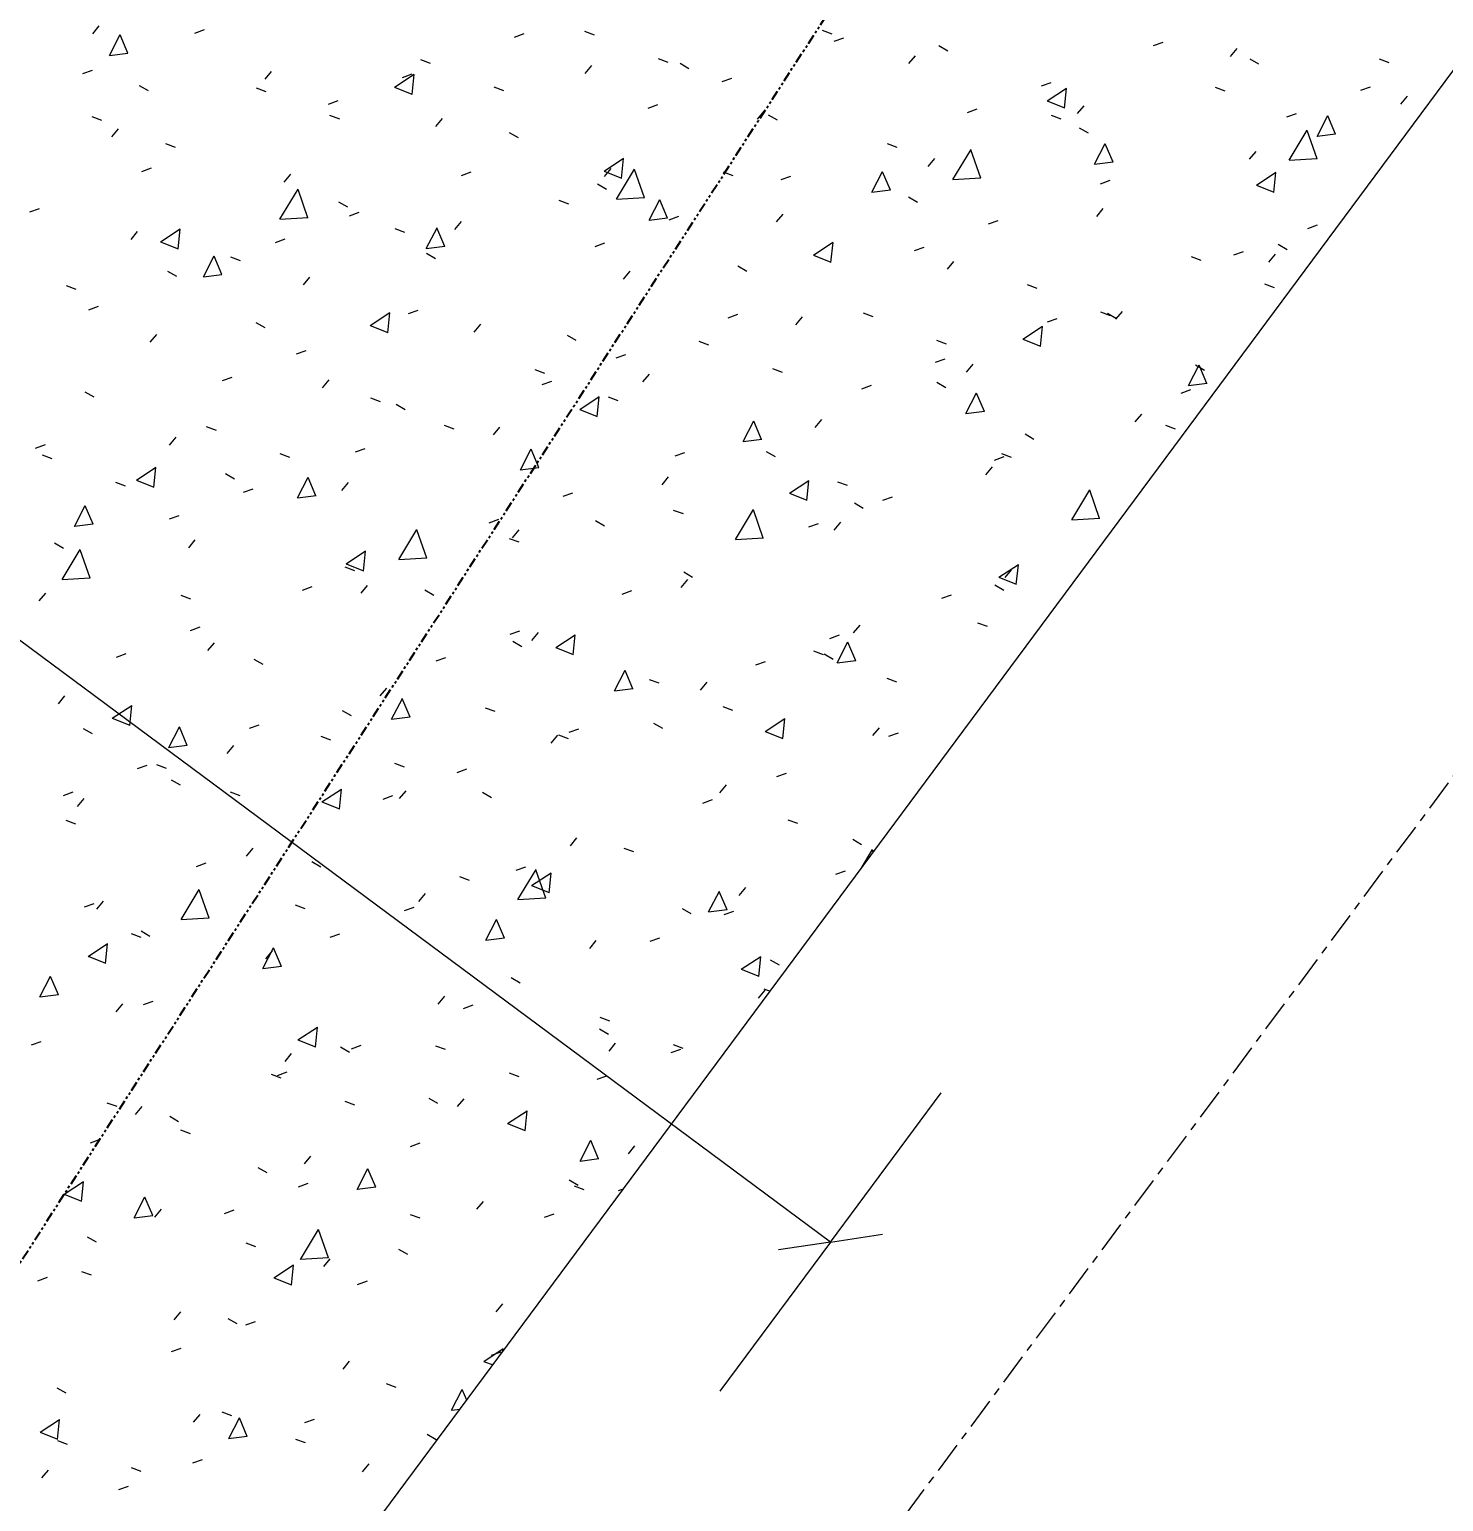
# Model space of a CAD drawing. Header units: centimetres. Extents: x -4512 to 25286, y -2765 to 13485.
# Drawn here: x 21464.4 to 21521.5, y 10900.6 to 10960.1 of the extents above; entities that cross this region are included whole.
import ezdxf

# ---------------------------------------------------------------- set-up
doc = ezdxf.new("R2010")
doc.units = ezdxf.units.CM
doc.linetypes.add('Grundgrenze', pattern=[0.9, 0.4, -0.1, 0.1, -0.1, 0.1, -0.1])
doc.linetypes.add('Rasterlinie', pattern=[2.2225, 1.27, -0.3175, 0.3175, -0.3175])
for name, color, linetype, lineweight in [('A-ANNO-DIMS', 7, 'Continuous', 5), ('A-ANNO-DIMS-50', 7, 'Continuous', 5), ('A-FLOR', 7, 'Continuous', 9), ('A-FLOR-PATT', 7, 'Continuous', 9), ('A-GENM', 7, 'Continuous', 9), ('S-GRID', 7, 'Continuous', 5)]:
    doc.layers.add(name, color=color, linetype=linetype, lineweight=lineweight)
doc.layers.add('C-PROP-LINE', color=96, linetype='Grundgrenze', lineweight=25, true_color=0x008000)
doc.styles.add('Arial Unicode MS_3', font='ARIALUNI.ttf', dxfattribs={"width": 0.8, "height": 9})
doc.dimstyles.new('M_1_100', dxfattribs={"dimscale": 30.48, "dimtxt": 9.052604, "dimasz": 0.098425, "dimexe": 0.246063, "dimexo": 0.0625, "dimgap": 0.032808, "dimtad": 1, "dimdec": 1, "dimrnd": 0.5, "dimdsep": 46, "dimtxsty": 'Arial Unicode MS_3', "dimblk1": 'OBLIQUE', "dimblk2": 'OBLIQUE', "dimsah": 1, "dimcen": 0.09, "dimazin": 0, "dimtfac": 1, "dimtdec": 4, "dimtix": 1, "dimtmove": 0, "dimatfit": 3, "dimfxl": 0.246063, "dimfxlon": 1, "dimtvp": 1, "dimtolj": 1, "dimtzin": 0, "dimlwd": 13, "dimlwe": 13, "dimarcsym": 2})

# ---------------------------------------------------------------- blocks, each defined once
blk = doc.blocks.new('FP_53-DD - FOK AF 300')
at = {"layer": 'A-FLOR-PATT', "color": 8, "lineweight": 5, "true_color": 0x787878}
for p, q in [((34790.285, 10959.954), (34790.552, 10960.273)), ((34790.96, 10959.081), (34791.394, 10959.922)), ((34791.709, 10959.166), (34791.392, 10959.912)), ((34794.414, 10959.984), (34794.805, 10960.125)), ((34807.335, 10959.823), (34807.726, 10959.964)), ((34810.167, 10960.062), (34810.559, 10959.917)), ((34819.77, 10960.104), (34820.162, 10959.959)), ((34820.251, 10959.654), (34820.641, 10959.795)), ((34790.959, 10959.083), (34791.71, 10959.178)), ((34824.486, 10959.478), (34824.848, 10959.267)), ((34833.16, 10959.477), (34833.551, 10959.617)), ((34836.275, 10959.037), (34836.541, 10959.356)), ((34803.531, 10958.915), (34803.923, 10958.769)), ((34810.196, 10958.35), (34810.462, 10958.669)), ((34813.136, 10958.96), (34813.528, 10958.815)), ((34814.027, 10958.766), (34814.388, 10958.554)), ((34823.28, 10958.749), (34823.547, 10959.067)), ((34837.054, 10958.947), (34837.415, 10958.736)), ((34842.288, 10958.938), (34842.68, 10958.792)), ((34789.886, 10958.351), (34790.278, 10958.492)), ((34797.25, 10958.118), (34797.517, 10958.437)), ((34802.486, 10957.797), (34803.273, 10958.317)), ((34802.81, 10958.193), (34803.201, 10958.334)), ((34803.192, 10957.502), (34803.274, 10958.305)), ((34815.727, 10958.027), (34816.118, 10958.167)), ((34828.639, 10957.853), (34829.029, 10957.993)), ((34792.165, 10957.868), (34792.527, 10957.657)), ((34796.893, 10957.765), (34797.285, 10957.62)), ((34802.486, 10957.797), (34803.191, 10957.514)), ((34806.5, 10957.814), (34806.892, 10957.669)), ((34828.866, 10957.241), (34829.653, 10957.76)), ((34829.571, 10956.946), (34829.653, 10957.749)), ((34835.66, 10957.802), (34836.051, 10957.656)), ((34841.545, 10957.671), (34841.935, 10957.811)), ((34843.169, 10957.115), (34843.435, 10957.433)), ((34799.818, 10957.114), (34800.209, 10957.255)), ((34812.737, 10956.95), (34813.128, 10957.091)), ((34817.157, 10956.508), (34817.423, 10956.827)), ((34825.65, 10956.779), (34826.041, 10956.919)), ((34828.866, 10957.241), (34829.571, 10956.958)), ((34830.093, 10956.729), (34830.36, 10957.047)), ((34838.557, 10956.599), (34838.948, 10956.739)), ((34790.253, 10956.614), (34790.646, 10956.469)), ((34799.863, 10956.666), (34800.255, 10956.52)), ((34804.153, 10956.207), (34804.42, 10956.526)), ((34817.587, 10956.684), (34817.948, 10956.473)), ((34829.03, 10956.663), (34829.421, 10956.517)), ((34830.158, 10956.158), (34830.519, 10955.947)), ((34839.778, 10955.81), (34840.211, 10956.65)), ((34840.525, 10955.893), (34840.209, 10956.639)), ((34791.059, 10955.796), (34791.326, 10956.116)), ((34807.124, 10955.968), (34807.486, 10955.757)), ((34838.646, 10954.851), (34839.378, 10956.063)), ((34839.775, 10954.903), (34839.375, 10956.05)), ((34839.777, 10955.812), (34840.527, 10955.905)), ((34793.224, 10955.515), (34793.617, 10955.37)), ((34822.398, 10955.522), (34822.79, 10955.376)), ((34825.056, 10954.065), (34825.789, 10955.278)), ((34826.185, 10954.118), (34825.785, 10955.265)), ((34830.78, 10954.683), (34831.213, 10955.523)), ((34831.528, 10954.767), (34831.211, 10955.513)), ((34837.05, 10954.881), (34837.316, 10955.199)), ((34792.268, 10954.392), (34792.66, 10954.533)), ((34805.191, 10954.233), (34805.582, 10954.374)), ((34810.955, 10954.404), (34811.742, 10954.924)), ((34810.955, 10954.404), (34811.66, 10954.121)), ((34810.971, 10954.193), (34811.237, 10954.512)), ((34811.459, 10953.271), (34812.192, 10954.484)), ((34811.661, 10954.11), (34811.742, 10954.912)), ((34812.589, 10953.324), (34812.189, 10954.471)), ((34815.764, 10954.378), (34816.156, 10954.233)), ((34821.779, 10953.552), (34822.213, 10954.392)), ((34822.527, 10953.636), (34822.211, 10954.382)), ((34824.056, 10954.592), (34824.322, 10954.91)), ((34830.78, 10954.685), (34831.529, 10954.779)), ((34837.328, 10953.839), (34838.115, 10954.358)), ((34838.034, 10953.544), (34838.115, 10954.346)), ((34838.646, 10954.852), (34839.778, 10954.917)), ((34798.025, 10953.961), (34798.292, 10954.28)), ((34810.685, 10953.888), (34811.047, 10953.677)), ((34818.108, 10954.066), (34818.499, 10954.207)), ((34825.055, 10954.067), (34826.188, 10954.132)), ((34831.02, 10953.892), (34831.41, 10954.032)), ((34837.328, 10953.839), (34838.033, 10953.556)), ((34797.855, 10952.467), (34798.589, 10953.681)), ((34798.986, 10952.521), (34798.586, 10953.668)), ((34800.22, 10953.168), (34800.582, 10952.957)), ((34809.129, 10953.233), (34809.521, 10953.087)), ((34811.458, 10953.272), (34812.592, 10953.338)), ((34812.776, 10952.416), (34813.209, 10953.257)), ((34813.524, 10952.501), (34813.207, 10953.247)), ((34821.779, 10953.553), (34822.529, 10953.648)), ((34823.26, 10953.366), (34823.621, 10953.155)), ((34787.74, 10952.758), (34788.131, 10952.899)), ((34800.665, 10952.602), (34801.056, 10952.743)), ((34813.585, 10952.439), (34813.975, 10952.579)), ((34817.932, 10952.352), (34818.199, 10952.671)), ((34830.869, 10952.573), (34831.135, 10952.891)), ((34793.031, 10951.55), (34793.819, 10952.071)), ((34793.738, 10951.257), (34793.82, 10952.059)), ((34797.855, 10952.468), (34798.989, 10952.535)), ((34802.493, 10952.085), (34802.885, 10951.94)), ((34803.769, 10951.277), (34804.203, 10952.118)), ((34804.517, 10951.362), (34804.201, 10952.108)), ((34804.929, 10952.051), (34805.195, 10952.369)), ((34812.775, 10952.418), (34813.526, 10952.513)), ((34826.498, 10952.267), (34826.889, 10952.408)), ((34839.406, 10952.088), (34839.796, 10952.228)), ((34791.835, 10951.64), (34792.101, 10951.959)), ((34793.031, 10951.55), (34793.737, 10951.268)), ((34797.673, 10951.524), (34798.064, 10951.665)), ((34803.768, 10951.279), (34804.519, 10951.374)), ((34810.594, 10951.362), (34810.985, 10951.503)), ((34819.422, 10951.009), (34820.209, 10951.529)), ((34820.128, 10950.715), (34820.21, 10951.517)), ((34838.205, 10951.447), (34838.566, 10951.235)), ((34794.759, 10950.134), (34795.193, 10950.975)), ((34795.508, 10950.219), (34795.191, 10950.964)), ((34795.854, 10950.935), (34796.247, 10950.79)), ((34803.782, 10951.089), (34804.143, 10950.878)), ((34819.422, 10951.009), (34820.128, 10950.726)), ((34823.509, 10951.193), (34823.9, 10951.333)), ((34834.685, 10950.955), (34835.076, 10950.809)), ((34836.418, 10951.015), (34836.809, 10951.156)), ((34837.826, 10950.725), (34838.092, 10951.044)), ((34793.314, 10950.365), (34793.676, 10950.154)), ((34794.759, 10950.136), (34795.51, 10950.231)), ((34811.747, 10950.037), (34812.013, 10950.356)), ((34816.36, 10950.572), (34816.721, 10950.361)), ((34824.832, 10950.436), (34825.098, 10950.755)), ((34789.214, 10949.782), (34789.607, 10949.638)), ((34798.801, 10949.804), (34799.067, 10950.123)), ((34828.054, 10949.815), (34828.446, 10949.67)), ((34837.652, 10949.851), (34838.044, 10949.705)), ((34790.123, 10948.8), (34790.515, 10948.942)), ((34801.504, 10948.163), (34802.292, 10948.683)), ((34802.21, 10947.869), (34802.292, 10948.671)), ((34803.048, 10948.644), (34803.439, 10948.785)), ((34815.967, 10948.48), (34816.358, 10948.62)), ((34818.708, 10948.196), (34818.975, 10948.515)), ((34821.422, 10948.674), (34821.814, 10948.528)), ((34828.88, 10948.308), (34829.27, 10948.448)), ((34831.022, 10948.713), (34831.414, 10948.567)), ((34831.309, 10948.658), (34831.67, 10948.447)), ((34831.645, 10948.418), (34831.912, 10948.736)), ((34792.61, 10947.484), (34792.877, 10947.803)), ((34796.877, 10948.288), (34797.238, 10948.077)), ((34801.504, 10948.163), (34802.21, 10947.88)), ((34805.705, 10947.895), (34805.971, 10948.214)), ((34827.888, 10947.612), (34828.675, 10948.131)), ((34828.594, 10947.318), (34828.675, 10948.12)), ((34809.458, 10947.776), (34809.82, 10947.565)), ((34814.788, 10947.53), (34815.18, 10947.384)), ((34824.391, 10947.572), (34824.783, 10947.426)), ((34827.888, 10947.612), (34828.594, 10947.329)), ((34798.522, 10947.013), (34798.913, 10947.154)), ((34811.443, 10946.851), (34811.834, 10946.992)), ((34824.358, 10946.682), (34824.749, 10946.823)), ((34795.529, 10945.934), (34795.92, 10946.075)), ((34808.153, 10946.383), (34808.545, 10946.238)), ((34812.523, 10945.882), (34812.789, 10946.201)), ((34817.758, 10946.429), (34818.15, 10946.283)), ((34825.608, 10946.281), (34825.875, 10946.6)), ((34834.579, 10945.736), (34835.013, 10946.575)), ((34834.868, 10946.576), (34835.229, 10946.364)), ((34835.327, 10945.82), (34835.01, 10946.565)), ((34789.97, 10945.484), (34790.332, 10945.274)), ((34799.577, 10945.649), (34799.843, 10945.968)), ((34808.452, 10945.775), (34808.843, 10945.915)), ((34821.369, 10945.608), (34821.759, 10945.748)), ((34824.411, 10945.867), (34824.773, 10945.656)), ((34825.58, 10944.606), (34826.013, 10945.446)), ((34826.327, 10944.69), (34826.011, 10945.435)), ((34834.28, 10945.433), (34834.67, 10945.573)), ((34834.579, 10945.738), (34835.329, 10945.832)), ((34801.516, 10945.235), (34801.908, 10945.09)), ((34802.555, 10944.977), (34802.917, 10944.766)), ((34809.976, 10944.773), (34810.763, 10945.293)), ((34810.682, 10944.479), (34810.763, 10945.281)), ((34811.123, 10945.283), (34811.515, 10945.138)), ((34809.976, 10944.773), (34810.681, 10944.49)), ((34816.577, 10943.472), (34817.01, 10944.312)), ((34817.325, 10943.556), (34817.008, 10944.301)), ((34819.485, 10944.042), (34819.752, 10944.361)), ((34825.579, 10944.608), (34826.329, 10944.702)), ((34832.422, 10944.263), (34832.689, 10944.582)), ((34793.387, 10943.329), (34793.654, 10943.648)), ((34794.877, 10944.084), (34795.269, 10943.939)), ((34804.486, 10944.136), (34804.878, 10943.991)), ((34806.482, 10943.74), (34806.748, 10944.059)), ((34827.971, 10943.786), (34828.333, 10943.575)), ((34833.652, 10944.132), (34834.044, 10943.987)), ((34787.979, 10943.21), (34788.37, 10943.351)), ((34800.905, 10943.056), (34801.296, 10943.197)), ((34807.571, 10942.333), (34808.004, 10943.173)), ((34808.319, 10942.418), (34808.002, 10943.163)), ((34816.576, 10943.473), (34817.327, 10943.568)), ((34817.512, 10943.074), (34817.874, 10942.863)), ((34788.236, 10942.931), (34788.629, 10942.787)), ((34797.848, 10942.986), (34798.24, 10942.841)), ((34813.826, 10942.894), (34814.217, 10943.035)), ((34826.386, 10942.127), (34826.652, 10942.446)), ((34826.741, 10942.724), (34827.131, 10942.865)), ((34827.021, 10942.992), (34827.413, 10942.847)), ((34792.051, 10941.917), (34792.839, 10942.438)), ((34792.051, 10941.917), (34792.757, 10941.635)), ((34792.757, 10941.624), (34792.839, 10942.426)), ((34795.65, 10942.175), (34796.011, 10941.965)), ((34798.562, 10941.191), (34798.995, 10942.031)), ((34799.31, 10941.276), (34798.993, 10942.021)), ((34807.57, 10942.335), (34808.321, 10942.43)), ((34813.3, 10941.728), (34813.566, 10942.047)), ((34818.445, 10941.381), (34819.233, 10941.901)), ((34819.152, 10941.087), (34819.233, 10941.889)), ((34820.388, 10941.85), (34820.78, 10941.704)), ((34791.208, 10941.834), (34791.601, 10941.689)), ((34796.379, 10941.424), (34796.77, 10941.565)), ((34798.561, 10941.193), (34799.312, 10941.288)), ((34800.354, 10941.495), (34800.62, 10941.813)), ((34809.301, 10941.265), (34809.692, 10941.406)), ((34818.446, 10941.381), (34819.151, 10941.099)), ((34829.859, 10940.306), (34830.591, 10941.518)), ((34830.988, 10940.359), (34830.588, 10941.505)), ((34789.55, 10940.044), (34789.984, 10940.885)), ((34790.298, 10940.13), (34789.981, 10940.875)), ((34813.754, 10940.705), (34814.146, 10940.56)), ((34816.263, 10939.512), (34816.995, 10940.725)), ((34817.393, 10939.566), (34816.992, 10940.712)), ((34821.073, 10940.994), (34821.435, 10940.783)), ((34822.219, 10941.099), (34822.609, 10941.239)), ((34789.549, 10940.046), (34790.3, 10940.142)), ((34793.386, 10940.345), (34793.777, 10940.486)), ((34806.31, 10940.188), (34806.701, 10940.329)), ((34810.611, 10940.278), (34810.973, 10940.067)), ((34819.229, 10940.024), (34819.62, 10940.164)), ((34820.263, 10939.888), (34820.529, 10940.207)), ((34829.858, 10940.307), (34830.991, 10940.373)), ((34794.164, 10939.175), (34794.431, 10939.494)), ((34802.66, 10938.709), (34803.393, 10939.923)), ((34803.79, 10938.764), (34803.39, 10939.91)), ((34807.118, 10939.558), (34807.51, 10939.413)), ((34807.259, 10939.586), (34807.525, 10939.905)), ((34816.262, 10939.514), (34817.395, 10939.58)), ((34788.742, 10939.372), (34789.104, 10939.161)), ((34789.05, 10937.898), (34789.783, 10939.112)), ((34790.181, 10937.953), (34789.78, 10939.099)), ((34800.526, 10938.533), (34801.313, 10939.053)), ((34801.232, 10938.239), (34801.314, 10939.041)), ((34800.48, 10938.409), (34800.873, 10938.264)), ((34800.526, 10938.533), (34801.232, 10938.251)), ((34802.659, 10938.711), (34803.793, 10938.778)), ((34826.914, 10937.988), (34827.701, 10938.507)), ((34827.164, 10937.974), (34827.43, 10938.293)), ((34827.62, 10937.693), (34827.701, 10938.495)), ((34789.049, 10937.899), (34790.184, 10937.967)), ((34814.078, 10937.575), (34814.344, 10937.894)), ((34814.173, 10938.2), (34814.535, 10937.989)), ((34826.914, 10937.988), (34827.62, 10937.705)), ((34788.118, 10937.027), (34788.385, 10937.346)), ((34793.841, 10937.258), (34794.233, 10937.113)), ((34798.763, 10937.469), (34799.154, 10937.61)), ((34801.131, 10937.341), (34801.398, 10937.66)), ((34803.708, 10937.48), (34804.07, 10937.269)), ((34811.686, 10937.309), (34812.076, 10937.45)), ((34824.602, 10937.142), (34824.993, 10937.282)), ((34826.749, 10937.679), (34827.11, 10937.468)), ((34794.236, 10935.836), (34794.627, 10935.977)), ((34821.041, 10935.736), (34821.307, 10936.054)), ((34826.048, 10936.149), (34826.44, 10936.003)), ((34794.942, 10935.022), (34795.208, 10935.34)), ((34807.161, 10935.68), (34807.552, 10935.821)), ((34807.271, 10935.403), (34807.633, 10935.192)), ((34808.037, 10935.433), (34808.303, 10935.752)), ((34809, 10935.146), (34809.787, 10935.666)), ((34809.706, 10934.852), (34809.787, 10935.654)), ((34820.08, 10935.516), (34820.47, 10935.656)), ((34820.381, 10934.531), (34820.814, 10935.37)), ((34821.129, 10934.615), (34820.812, 10935.36)), ((34791.244, 10934.757), (34791.635, 10934.898)), ((34804.17, 10934.602), (34804.561, 10934.743)), ((34809, 10935.146), (34809.706, 10934.864)), ((34819.415, 10935.006), (34819.807, 10934.86)), ((34819.85, 10934.887), (34820.212, 10934.676)), ((34796.803, 10934.679), (34797.165, 10934.468)), ((34811.375, 10933.394), (34811.809, 10934.233)), ((34812.124, 10933.478), (34811.806, 10934.223)), ((34817.09, 10934.44), (34817.481, 10934.581)), ((34820.38, 10934.533), (34821.131, 10934.627)), ((34812.781, 10933.86), (34813.173, 10933.715)), ((34814.856, 10933.423), (34815.123, 10933.741)), ((34822.385, 10933.905), (34822.777, 10933.76)), ((34788.896, 10932.874), (34789.163, 10933.193)), ((34801.91, 10933.189), (34802.176, 10933.507)), ((34802.367, 10932.252), (34802.801, 10933.092)), ((34803.116, 10932.337), (34802.798, 10933.082)), ((34811.375, 10933.395), (34812.126, 10933.49)), ((34791.073, 10932.288), (34791.861, 10932.809)), ((34791.78, 10931.995), (34791.861, 10932.797)), ((34800.367, 10932.603), (34800.729, 10932.393)), ((34802.367, 10932.254), (34803.117, 10932.349)), ((34806.144, 10932.713), (34806.536, 10932.568)), ((34815.751, 10932.761), (34816.143, 10932.616)), ((34789.897, 10931.876), (34790.259, 10931.665)), ((34791.073, 10932.288), (34791.78, 10932.007)), ((34793.356, 10931.107), (34793.79, 10931.947)), ((34794.105, 10931.192), (34793.787, 10931.937)), ((34796.622, 10931.882), (34797.013, 10932.023)), ((34809.546, 10931.725), (34809.937, 10931.866)), ((34812.95, 10932.092), (34813.311, 10931.882)), ((34817.472, 10931.757), (34818.259, 10932.277)), ((34817.472, 10931.758), (34818.178, 10931.475)), ((34818.178, 10931.463), (34818.259, 10932.265)), ((34821.82, 10931.584), (34822.086, 10931.902)), ((34793.355, 10931.108), (34794.106, 10931.204)), ((34795.72, 10930.869), (34795.987, 10931.188)), ((34799.506, 10931.563), (34799.898, 10931.418)), ((34808.815, 10931.281), (34809.082, 10931.6)), ((34809.115, 10931.615), (34809.508, 10931.47)), ((34822.464, 10931.56), (34822.855, 10931.701)), ((34792.095, 10930.25), (34792.486, 10930.391)), ((34792.866, 10930.411), (34793.259, 10930.267)), ((34802.478, 10930.466), (34802.87, 10930.321)), ((34805.021, 10930.096), (34805.412, 10930.236)), ((34817.942, 10929.934), (34818.332, 10930.074)), ((34793.462, 10929.802), (34793.824, 10929.591)), ((34799.551, 10928.907), (34800.338, 10929.427)), ((34800.257, 10928.613), (34800.338, 10929.415)), ((34802.689, 10929.037), (34802.955, 10929.355)), ((34815.635, 10929.271), (34815.902, 10929.59)), ((34789.102, 10929.17), (34789.493, 10929.311)), ((34789.675, 10928.722), (34789.942, 10929.041)), ((34795.839, 10929.315), (34796.231, 10929.17)), ((34799.551, 10928.907), (34800.257, 10928.625)), ((34802.03, 10929.018), (34802.421, 10929.159)), ((34806.048, 10929.295), (34806.409, 10929.085)), ((34814.952, 10928.858), (34815.343, 10928.999)), ((34789.198, 10928.162), (34789.591, 10928.017)), ((34818.385, 10928.186), (34818.777, 10928.041)), ((34796.5, 10926.718), (34796.766, 10927.037)), ((34809.595, 10927.13), (34809.861, 10927.449)), ((34811.749, 10927.04), (34812.142, 10926.895)), ((34821.007, 10927.395), (34821.368, 10927.184)), ((34821.343, 10926.21), (34821.806, 10926.976)), ((34794.481, 10926.297), (34794.872, 10926.438)), ((34799.144, 10926.496), (34799.506, 10926.285)), ((34821.834, 10926.872), (34821.803, 10926.963)), ((34805.112, 10925.892), (34805.505, 10925.747)), ((34807.407, 10926.142), (34807.798, 10926.283)), ((34807.471, 10924.962), (34808.204, 10926.174)), ((34808.027, 10925.523), (34808.814, 10926.043)), ((34808.602, 10925.016), (34808.201, 10926.161)), ((34808.733, 10925.23), (34808.814, 10926.031)), ((34820.327, 10925.98), (34820.718, 10926.12)), ((34793.862, 10924.151), (34794.595, 10925.364)), ((34794.993, 10924.206), (34794.592, 10925.351)), ((34803.468, 10924.886), (34803.734, 10925.204)), ((34808.027, 10925.523), (34808.733, 10925.241)), ((34815.183, 10924.458), (34815.616, 10925.297)), ((34815.931, 10924.543), (34815.614, 10925.287)), ((34816.415, 10925.121), (34816.681, 10925.439)), ((34789.954, 10924.664), (34790.345, 10924.805)), ((34790.454, 10924.571), (34790.721, 10924.89)), ((34798.474, 10924.741), (34798.866, 10924.597)), ((34802.882, 10924.512), (34803.273, 10924.653)), ((34807.471, 10924.963), (34808.605, 10925.03)), ((34814.107, 10924.601), (34814.469, 10924.39)), ((34793.862, 10924.152), (34794.996, 10924.22)), ((34806.176, 10923.318), (34806.609, 10924.157)), ((34806.924, 10923.403), (34806.607, 10924.147)), ((34815.183, 10924.46), (34815.933, 10924.555)), ((34815.804, 10924.353), (34816.195, 10924.493)), ((34791.834, 10923.589), (34792.226, 10923.444)), ((34792.238, 10923.694), (34792.6, 10923.483)), ((34799.89, 10923.434), (34800.281, 10923.575)), ((34806.175, 10923.319), (34806.926, 10923.414)), ((34812.814, 10923.277), (34813.205, 10923.417)), ((34790.099, 10922.663), (34790.886, 10923.184)), ((34790.806, 10922.37), (34790.887, 10923.172)), ((34797.165, 10922.173), (34797.598, 10923.013)), ((34797.279, 10922.567), (34797.546, 10922.886)), ((34797.914, 10922.258), (34797.596, 10923.003)), ((34810.375, 10922.98), (34810.641, 10923.298)), ((34790.099, 10922.664), (34790.805, 10922.382)), ((34797.165, 10922.175), (34797.916, 10922.27)), ((34816.501, 10922.138), (34817.288, 10922.657)), ((34817.208, 10921.844), (34817.288, 10922.645)), ((34817.67, 10922.524), (34818.032, 10922.314)), ((34788.151, 10921.024), (34788.585, 10921.865)), ((34788.9, 10921.11), (34788.583, 10921.854)), ((34807.205, 10921.804), (34807.567, 10921.593)), ((34816.501, 10922.138), (34817.207, 10921.856)), ((34788.151, 10921.026), (34788.902, 10921.122)), ((34804.248, 10920.736), (34804.515, 10921.054)), ((34817.196, 10920.971), (34817.462, 10921.289)), ((34817.415, 10921.346), (34817.666, 10921.253)), ((34791.235, 10920.421), (34791.501, 10920.739)), ((34792.341, 10920.712), (34792.733, 10920.853)), ((34805.269, 10920.56), (34805.66, 10920.701)), ((34810.779, 10920.199), (34811.171, 10920.054)), ((34798.578, 10919.285), (34799.366, 10919.805)), ((34798.578, 10919.285), (34799.285, 10919.003)), ((34799.285, 10918.992), (34799.366, 10919.793)), ((34810.77, 10919.729), (34811.132, 10919.519)), ((34787.813, 10919.079), (34788.205, 10919.22)), ((34798.06, 10918.418), (34798.326, 10918.736)), ((34800.302, 10919.005), (34800.664, 10918.795)), ((34800.743, 10918.93), (34801.134, 10919.071)), ((34804.142, 10919.05), (34804.534, 10918.906)), ((34811.155, 10918.83), (34811.422, 10919.149)), ((34813.668, 10918.773), (34814.058, 10918.913)), ((34813.751, 10919.101), (34814.143, 10918.956)), ((34797.503, 10917.9), (34797.895, 10917.755)), ((34797.752, 10917.851), (34798.143, 10917.992)), ((34807.114, 10917.954), (34807.506, 10917.809)), ((34810.677, 10917.696), (34811.068, 10917.837)), ((34803.867, 10916.932), (34804.229, 10916.721)), ((34805.029, 10916.587), (34805.295, 10916.905)), ((34790.862, 10916.746), (34791.254, 10916.602)), ((34792.015, 10916.271), (34792.282, 10916.59)), ((34800.476, 10916.804), (34800.868, 10916.659)), ((34807.057, 10915.905), (34807.844, 10916.424)), ((34807.763, 10915.611), (34807.844, 10916.413)), ((34793.397, 10916.204), (34793.759, 10915.993)), ((34807.057, 10915.905), (34807.763, 10915.623)), ((34790.202, 10915.129), (34790.593, 10915.27)), ((34793.836, 10915.651), (34794.228, 10915.507)), ((34803.132, 10914.979), (34803.523, 10915.12)), ((34809.987, 10914.387), (34810.42, 10915.226)), ((34810.736, 10914.472), (34810.418, 10915.216)), ((34798.841, 10914.269), (34799.107, 10914.587)), ((34809.987, 10914.389), (34810.738, 10914.484)), ((34811.937, 10914.682), (34812.203, 10915)), ((34796.963, 10914.132), (34797.325, 10913.921)), ((34800.977, 10913.244), (34801.411, 10914.083)), ((34801.726, 10913.329), (34801.408, 10914.073)), ((34789.127, 10913.043), (34789.915, 10913.563)), ((34789.834, 10912.75), (34789.915, 10913.551)), ((34798.606, 10913.348), (34798.997, 10913.489)), ((34800.977, 10913.245), (34801.728, 10913.341)), ((34809.55, 10913.627), (34809.912, 10913.416)), ((34809.751, 10913.382), (34810.143, 10913.238)), ((34789.127, 10913.043), (34789.834, 10912.762)), ((34791.965, 10912.096), (34792.398, 10912.936)), ((34792.714, 10912.182), (34792.396, 10912.925)), ((34805.811, 10912.439), (34806.077, 10912.757)), ((34811.532, 10913.194), (34811.743, 10913.27)), ((34791.964, 10912.098), (34792.715, 10912.193)), ((34792.797, 10912.123), (34793.063, 10912.441)), ((34795.614, 10912.269), (34796.005, 10912.41)), ((34803.113, 10912.233), (34803.505, 10912.088)), ((34808.541, 10912.117), (34808.932, 10912.258)), ((34798.682, 10910.414), (34799.415, 10911.627)), ((34799.813, 10910.469), (34799.411, 10911.614)), ((34790.057, 10911.329), (34790.419, 10911.119)), ((34796.473, 10911.082), (34796.866, 10910.937)), ((34798.682, 10910.416), (34799.816, 10910.484)), ((34799.623, 10910.121), (34799.889, 10910.44)), ((34802.647, 10910.829), (34803.009, 10910.618)), ((34789.832, 10909.928), (34790.225, 10909.783)), ((34797.609, 10909.667), (34798.397, 10910.187)), ((34798.316, 10909.374), (34798.397, 10910.176)), ((34788.064, 10909.546), (34788.455, 10909.687)), ((34797.609, 10909.667), (34798.316, 10909.386)), ((34800.995, 10909.399), (34801.386, 10909.54)), ((34806.593, 10908.291), (34806.859, 10908.61)), ((34793.579, 10907.975), (34793.845, 10908.294)), ((34795.743, 10908.028), (34796.105, 10907.818)), ((34796.469, 10907.767), (34796.86, 10907.908)), ((34793.476, 10906.688), (34793.867, 10906.83)), ((34806.09, 10906.29), (34806.877, 10906.81)), ((34806.867, 10906.696), (34806.877, 10906.798)), ((34800.405, 10905.974), (34800.671, 10906.293)), ((34806.09, 10906.29), (34806.457, 10906.144)), ((34806.405, 10906.538), (34806.796, 10906.679)), ((34788.837, 10905.226), (34789.199, 10905.016)), ((34802.145, 10905.396), (34802.537, 10905.251)), ((34804.793, 10904.318), (34805.226, 10905.157)), ((34805.404, 10904.725), (34805.223, 10905.147)), ((34804.793, 10904.32), (34805.136, 10904.364)), ((34788.159, 10903.426), (34788.946, 10903.946)), ((34788.866, 10903.134), (34788.947, 10903.935)), ((34794.361, 10903.829), (34794.628, 10904.147)), ((34795.505, 10904.244), (34795.898, 10904.099)), ((34795.781, 10903.172), (34796.214, 10904.011)), ((34796.53, 10903.257), (34796.212, 10904.001)), ((34798.859, 10903.82), (34799.25, 10903.96)), ((34788.159, 10903.426), (34788.866, 10903.145)), ((34795.78, 10903.173), (34796.532, 10903.269)), ((34803.81, 10903.344), (34804.172, 10903.134)), ((34788.863, 10903.089), (34789.256, 10902.945)), ((34798.479, 10903.149), (34798.872, 10903.005)), ((34791.838, 10901.996), (34792.231, 10901.851)), ((34794.332, 10902.188), (34794.723, 10902.329)), ((34801.188, 10901.828), (34801.455, 10902.146)), ((34788.231, 10901.58), (34788.498, 10901.898)), ((34791.34, 10901.108), (34791.731, 10901.25))]:
    blk.add_line(p, q, dxfattribs=at)
blk = doc.blocks.new('Family - ___-3356438-DD - FOK AF 300')
at = {"layer": 'C-PROP-LINE', "color": 1, "true_color": 0xff0000}
blk.add_arc((31751.085, 12946.577), 4399.161, 307.081801, 334.045003, dxfattribs=at)
blk = doc.blocks.new('Family - ___-3356490-DD - FOK AF 300')
at = {"layer": 'C-PROP-LINE', "color": 1, "true_color": 0xff0000}
blk.add_line((33969.011, 9644.459), (36027.415, 12828.436), dxfattribs=at)
blk = doc.blocks.new('Family - ___-4252337-DD - FOK AF 300')
at = {"layer": 'C-PROP-LINE', "color": 5, "lineweight": 35, "true_color": 0x0000ff}
blk.add_arc((31751.085, 12946.577), 4399.161, 307.081801, 334.045003, dxfattribs=at)
blk = doc.blocks.new('DIMBLOCK27-DD - FOK AF 300')
at = {"layer": 'A-ANNO-DIMS-50', "lineweight": 13}
for p, q in [((23387.219, 12863.386), (23381.196, 12867.855)), ((23387.219, 12863.386), (23386.908, 12865.485)), ((21152.443, 9850.934), (23387.219, 12863.386)), ((23387.219, 12863.386), (23387.53, 12861.288)), ((23387.219, 12863.386), (23393.243, 12858.918)), ((21152.443, 9850.934), (21146.419, 9855.402)), ((21152.443, 9850.934), (21152.132, 9853.032)), ((21152.443, 9850.934), (21152.754, 9848.835)), ((21152.443, 9850.934), (21158.466, 9846.465))]:
    blk.add_line(p, q, dxfattribs=at)
at = {"layer": 'A-ANNO-DIMS-50', "color": 0, "lineweight": 13, "insert": (22252.254, 11354.753), "char_height": 9, "width": 29.77301, "attachment_point": 1, "rotation": 53.43027, "line_spacing_factor": 1.117605, "style": 'Arial Unicode MS_3'}
blk.add_mtext('3.751', dxfattribs=at)
blk = doc.blocks.new('_Oblique')
at = {"color": 0, "linetype": 'ByBlock', "lineweight": -2}
blk.add_line((-0.5, -0.5), (0.5, 0.5), dxfattribs=at)
blk = doc.blocks.new('DIMBLOCK54-DD - FOK AF 300')
at = {"layer": 'A-ANNO-DIMS-50', "lineweight": 13}
for p, q in [((20425.353, 11705.913), (20429.821, 11711.937)), ((20425.353, 11705.913), (20427.451, 11706.224)), ((20425.353, 11705.913), (20420.884, 11699.89)), ((20425.353, 11705.913), (20423.254, 11705.602)), ((21496.731, 10911.115), (20425.353, 11705.913)), ((21496.731, 10911.115), (21501.2, 10917.139)), ((21496.731, 10911.115), (21492.263, 10905.092)), ((21496.731, 10911.115), (21494.633, 10910.804)), ((21496.731, 10911.115), (21498.83, 10911.426))]:
    blk.add_line(p, q, dxfattribs=at)
at = {"layer": 'A-ANNO-DIMS-50', "color": 0, "lineweight": 13, "insert": (20958.635, 11326.091), "char_height": 9, "width": 29.77301, "attachment_point": 1, "rotation": 323.43027, "line_spacing_factor": 1.117605, "style": 'Arial Unicode MS_3'}
blk.add_mtext('1.334', dxfattribs=at)

msp = doc.modelspace()

# ---------------------------------------------------------------- linework, layer by layer
at = {"layer": 'A-GENM', "lineweight": 5}
msp.add_line((20950.658, 10188.446), (22669.46, 12505.367), dxfattribs=at)
at = {"layer": 'S-GRID', "linetype": 'Rasterlinie'}
msp.add_line((20425.871, 9452.486), (23103.129, 13061.419), dxfattribs=at)

# ---------------------------------------------------------------- block references
at = {"layer": 'A-FLOR', "color": 254, "lineweight": 5, "true_color": 0xcfcfcf}
msp.add_blockref('FP_53-DD - FOK AF 300', (-13323.377, 0), dxfattribs=at)
at = {"layer": 'C-PROP-LINE', "color": 5, "lineweight": 35, "true_color": 0x0000ff}
msp.add_blockref('Family - ___-4252337-DD - FOK AF 300', (-13323.377, 0), dxfattribs=at)
at = {"layer": 'C-PROP-LINE', "color": 1, "true_color": 0xff0000}
for name in ['Family - ___-3356438-DD - FOK AF 300', 'Family - ___-3356490-DD - FOK AF 300']:
    msp.add_blockref(name, (-13323.377, 0), dxfattribs=at)

# ---------------------------------------------------------------- dimensions: what is measured, and where the dimension line sits
at = {"layer": 'A-ANNO-DIMS', "lineweight": 13}
for base, p1, p2, angle, override, picture, middle in [((23387.219, 12863.386), (21146.419, 9855.402), (23381.196, 12867.855), 53.43027, {"dimpost": '<>', "dimfxl": 3750.879752}, 'DIMBLOCK27-DD - FOK AF 300', (22265.335, 11360.496)), ((20425.353, 11705.913), (21492.263, 10905.092), (20420.884, 11699.89), 323.43027, {"dimpost": '<>', "dimfxl": 1334}, 'DIMBLOCK54-DD - FOK AF 300', (20964.378, 11313.01))]:
    dim = msp.add_linear_dim(base=base, p1=p1, p2=p2, angle=angle, dimstyle='M_1_100', override=override, dxfattribs=at)
    dim.commit()
    dim.dimension.update_dxf_attribs({"geometry": picture, "text_midpoint": middle})

doc.saveas('drawing.dxf')
